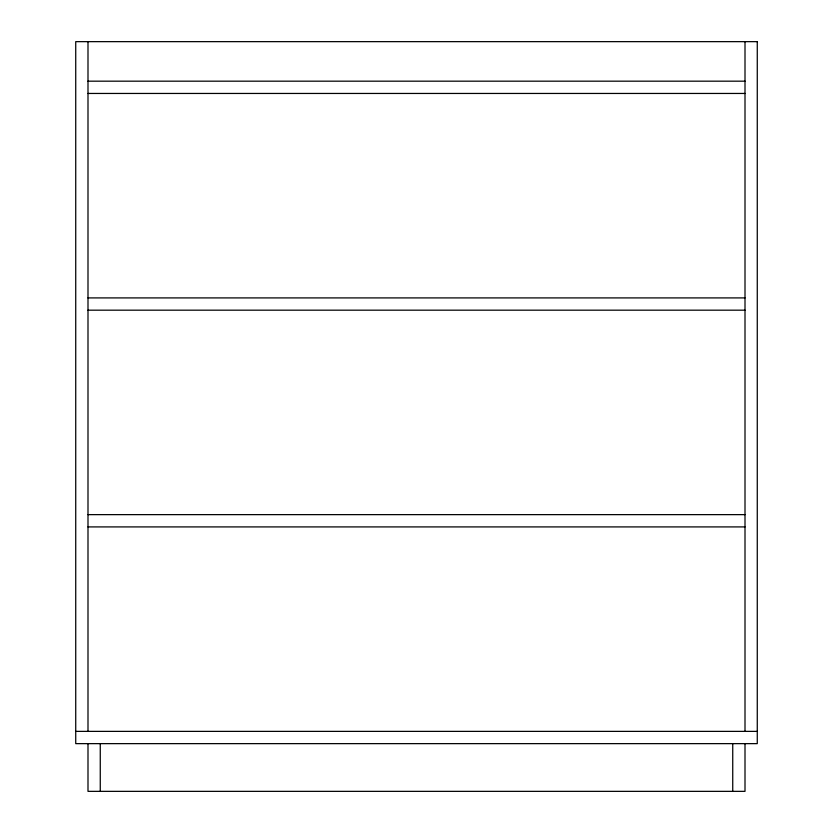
<?xml version="1.0" encoding="UTF-8"?>
<svg xmlns="http://www.w3.org/2000/svg" width="833" height="833" viewBox="0 0 833 833"><rect width="100%" height="100%" fill="white"/><g stroke="black" fill="none" stroke-linecap="round" stroke-linejoin="round"><path stroke-width="1.25" d="M87.996 81.176L745.004 81.176M87.996 93.452L745.004 93.452M87.996 297.912L745.004 297.912M87.996 310.178L745.004 310.178M87.996 514.638L745.004 514.638M87.996 526.914L745.004 526.914M75.73 731.374L757.27 731.374M745.004 41.65L745.004 731.374M745.004 743.64L745.004 791.35L87.996 791.35L87.996 743.64M732.738 743.64L732.738 791.35M100.262 743.64L100.262 791.35M87.996 41.65L87.996 731.374M757.27 41.65L75.73 41.65L75.73 743.64L757.27 743.64L757.27 41.65"/></g></svg>
